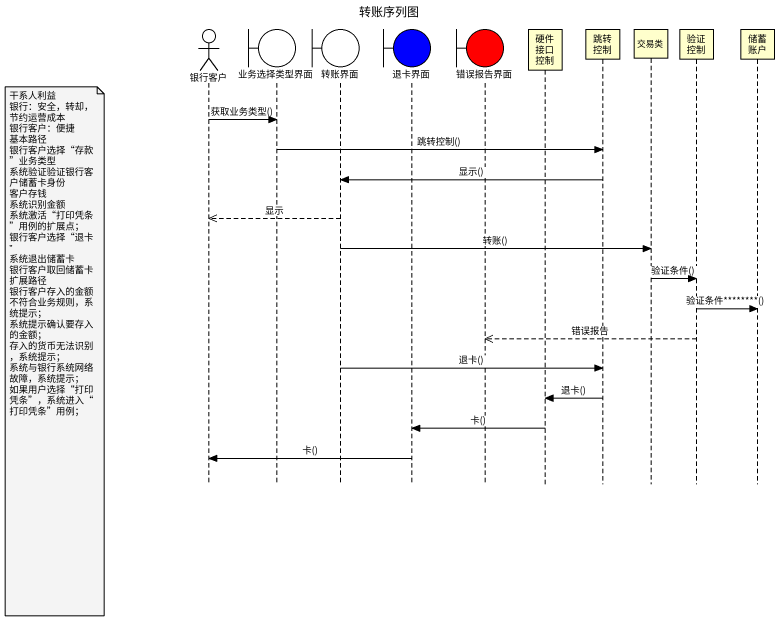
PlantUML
@startuml
title 转账序列图
hide footbox
actor 银行客户
boundary 业务选择类型界面
boundary 转账界面
boundary 退卡界面 #0000FF
boundary 错误报告界面 #FF0000
participant 硬件接口控制
participant 跳转控制
participant 交易类
participant 验证控制
participant 储蓄账户

银行客户 -> 业务选择类型界面 : 获取业务类型()
业务选择类型界面 -> 跳转控制 : 跳转控制()
跳转控制 -> 转账界面 : 显示()
转账界面 -->> 银行客户 : 显示
转账界面 -> 交易类 : 转账()
交易类 -> 验证控制 : 验证条件()
验证控制 -> 储蓄账户 : 验证条件~**~**~**~**()
验证控制 -->> 错误报告界面 : 错误报告
note left of 银行客户
  干系人利益
  银行：安全，转却，节约运营成本
  银行客户：便捷
  基本路径
  银行客户选择“存款”业务类型
  系统验证验证银行客户储蓄卡身份
  客户存钱
  系统识别金额
  系统激活“打印凭条”用例的扩展点；
  银行客户选择“退卡”
  系统退出储蓄卡
  银行客户取回储蓄卡
  扩展路径
  银行客户存入的金额不符合业务规则，系统提示；
  系统提示确认要存入的金额；
  存入的货币无法识别，系统提示；
  系统与银行系统网络故障，系统提示；
  如果用户选择“打印凭条”，系统进入“打印凭条”用例；
end note
转账界面 -> 跳转控制 : 退卡()
跳转控制 -> 硬件接口控制 : 退卡()
硬件接口控制 -> 退卡界面 : 卡()
退卡界面 -> 银行客户 : 卡()
@enduml
